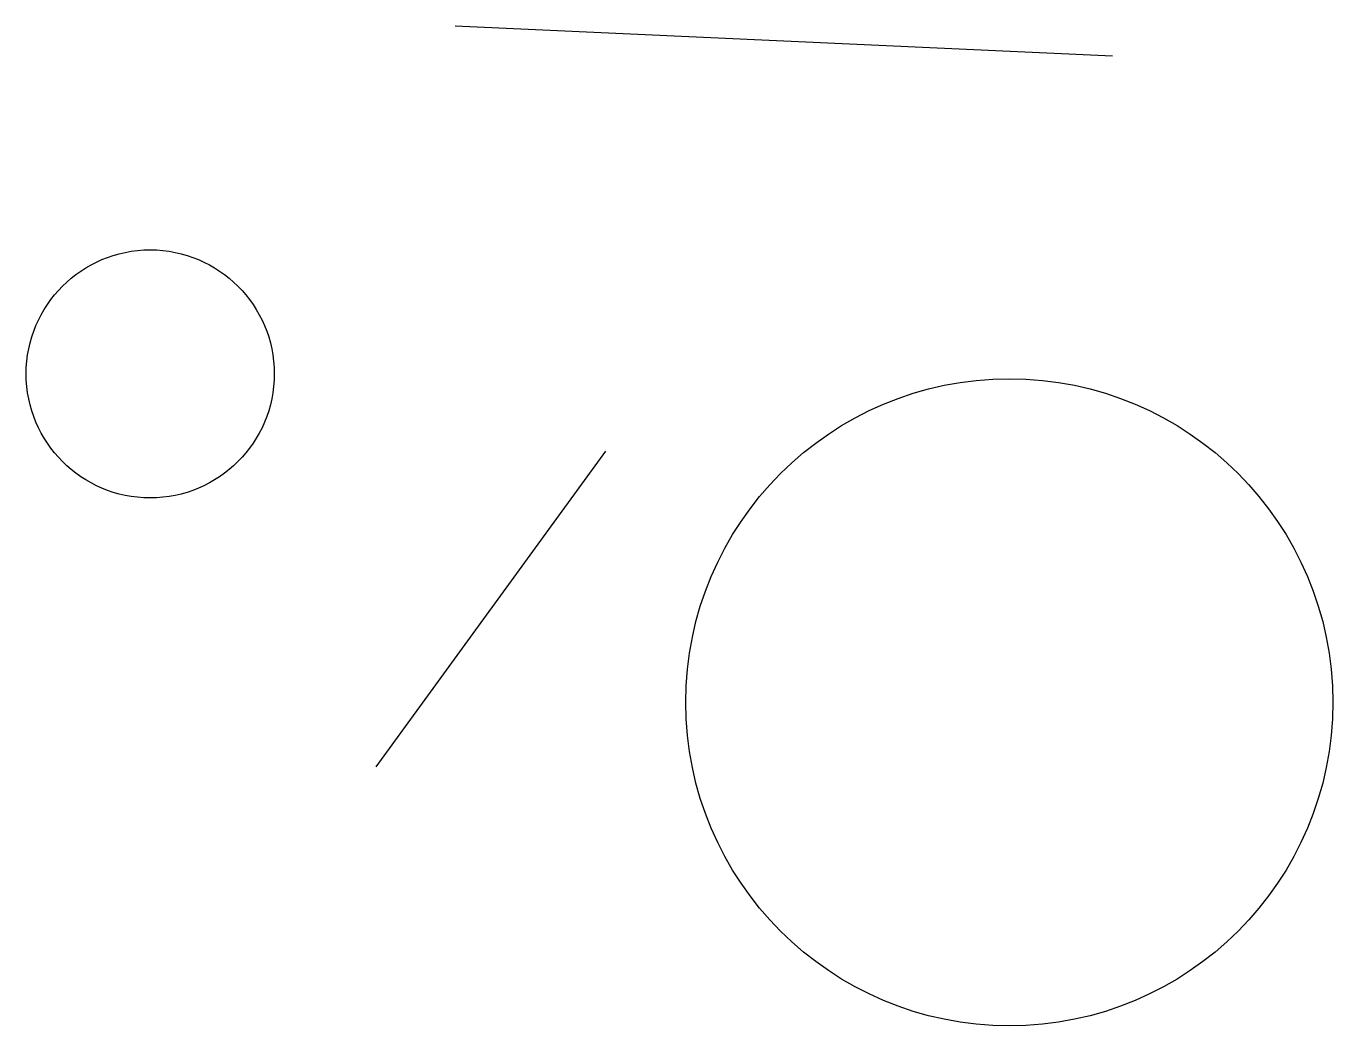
# Model space of a CAD drawing. Header units: inches. Extents: x 17.6 to 36.5, y 4.9 to 19.3.
import ezdxf

# ---------------------------------------------------------------- set-up
doc = ezdxf.new("R2010")
doc.units = ezdxf.units.IN
doc.header["$MEASUREMENT"] = 0

msp = doc.modelspace()

# ---------------------------------------------------------------- linework, layer by layer
for p, q in [((33.307, 18.907), (23.819, 19.341)), ((25.99, 13.206), (22.672, 8.651))]:
    msp.add_line(p, q)
for centre, radius in [((19.416, 14.321), 1.791), ((31.819, 9.58), 4.671)]:
    msp.add_circle(centre, radius)

doc.saveas('drawing.dxf')
